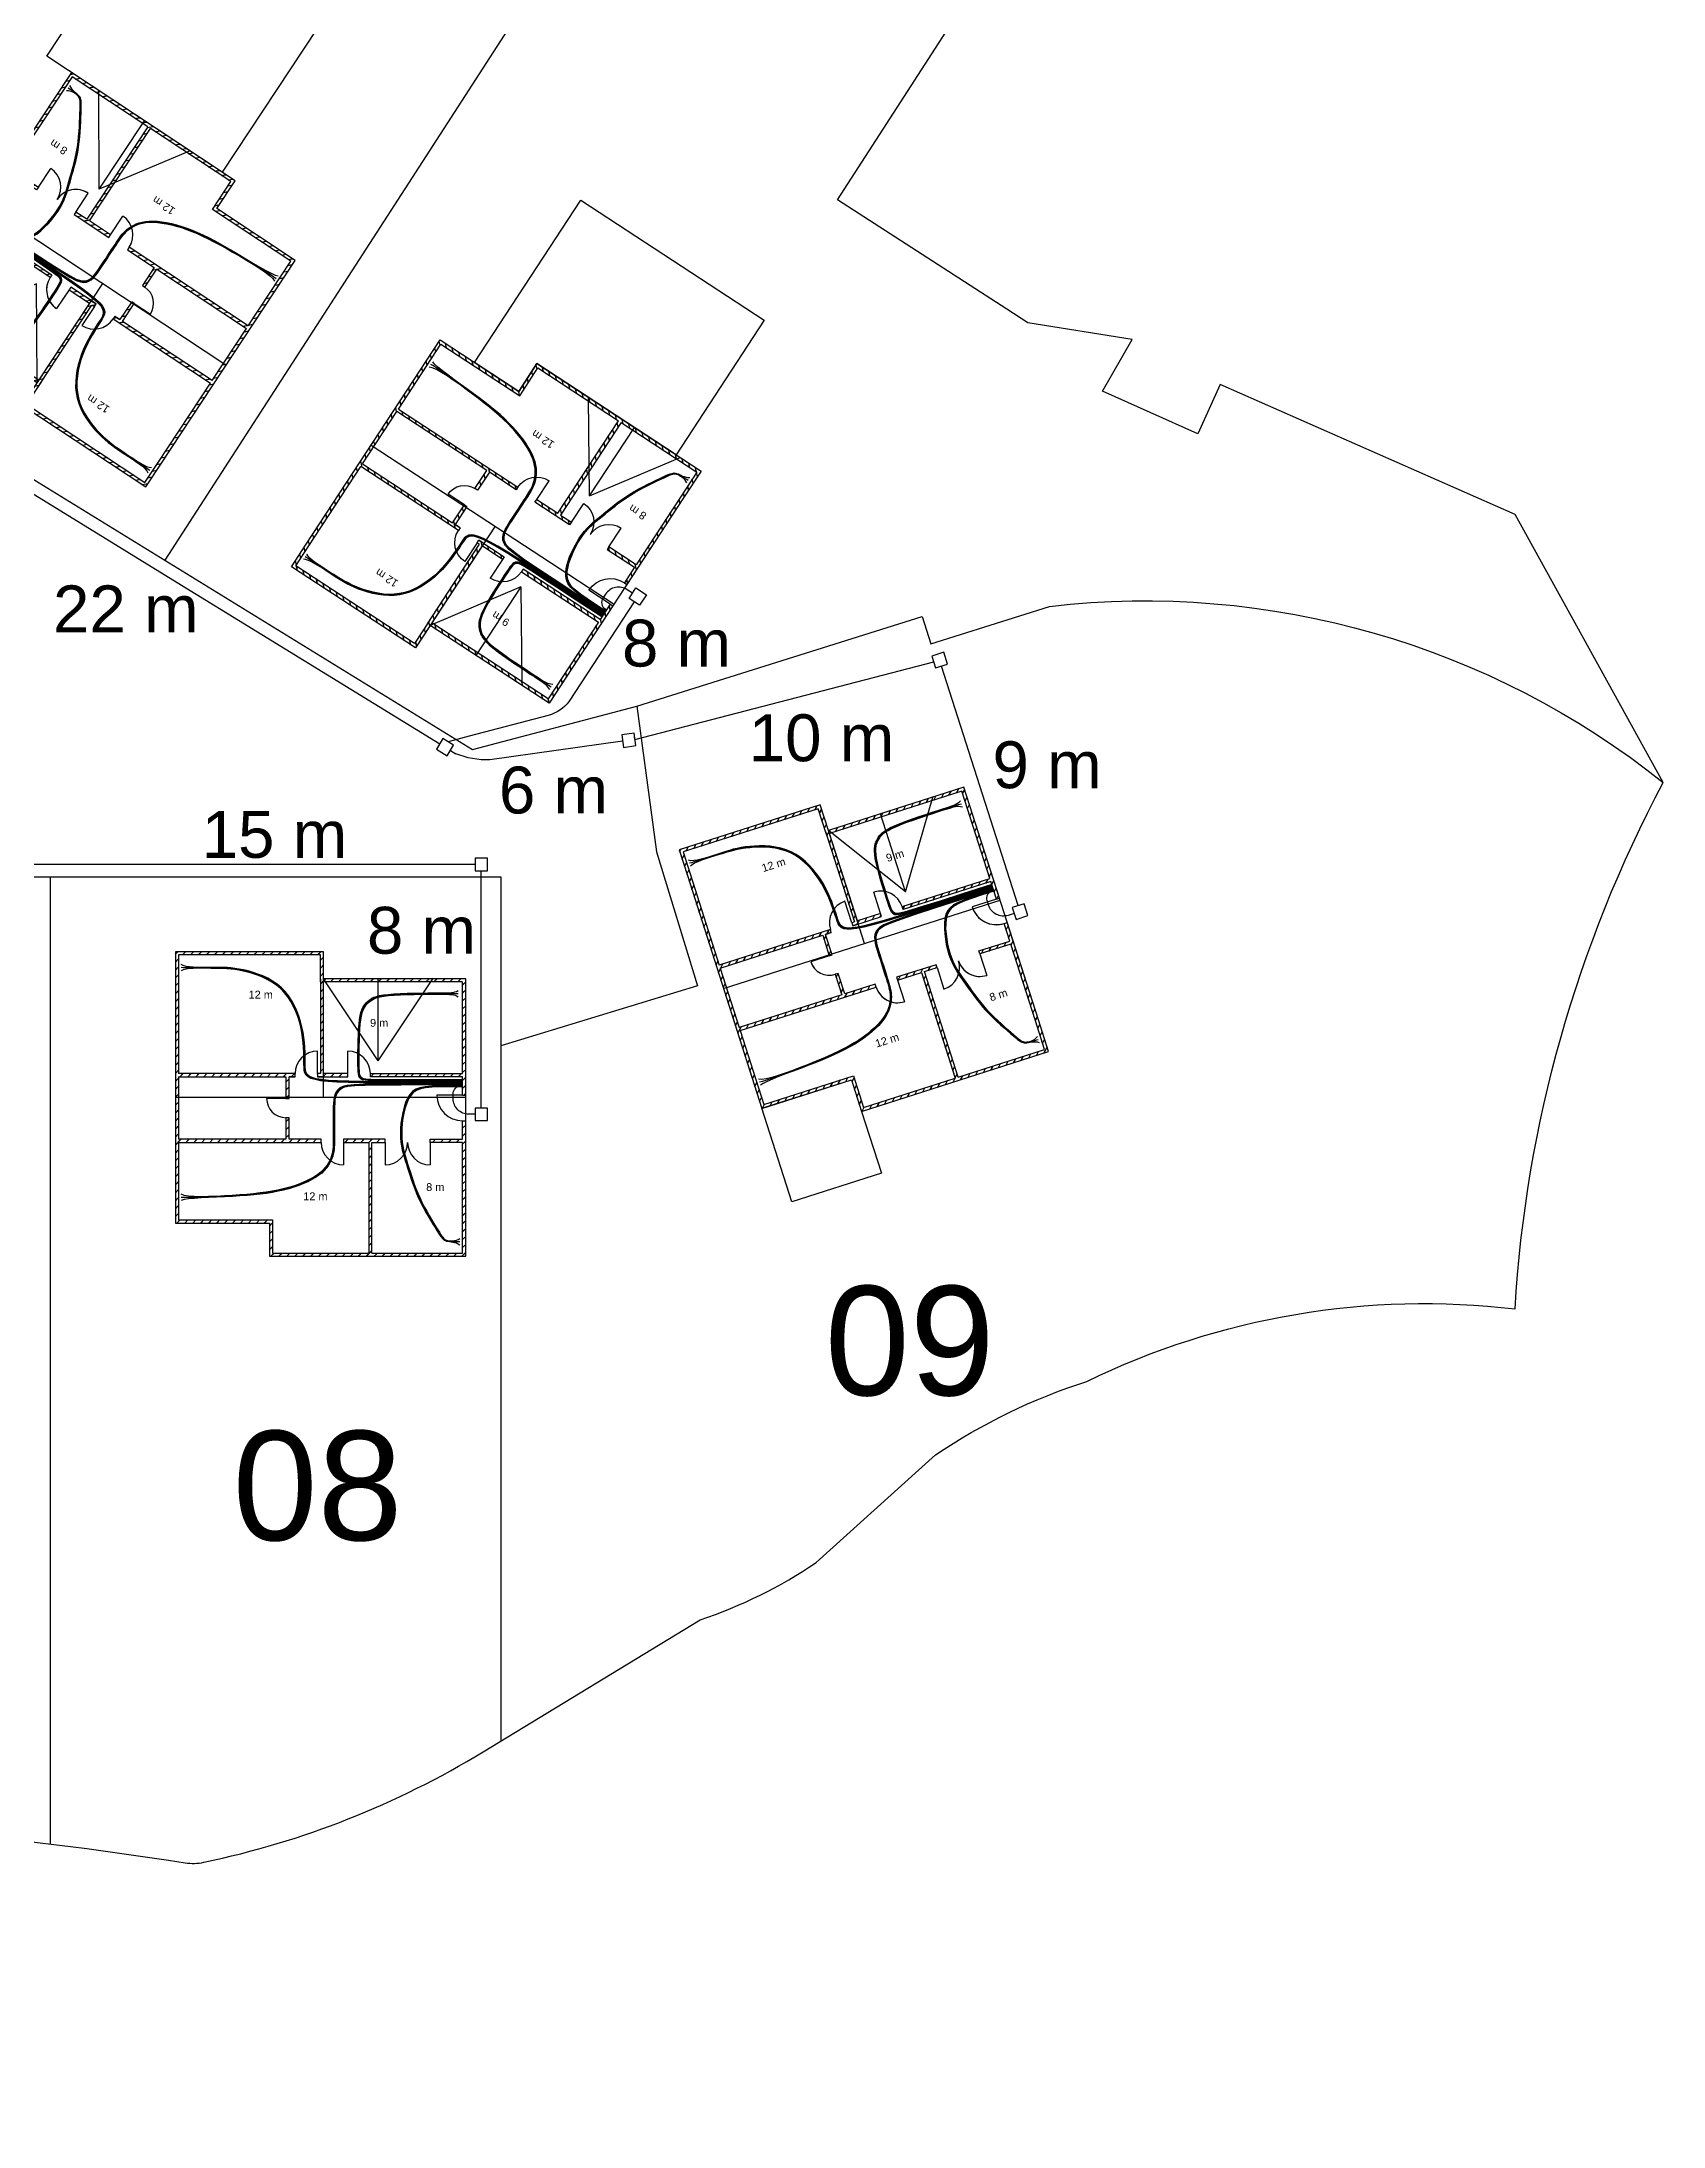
# Model space of a CAD drawing. Header units: millimetres. Extents: x 215 to 341, y 118 to 226.
# Drawn here: x 288.9 to 340.8, y 118.4 to 185.1 of the extents above; entities that cross this region are included whole.
import ezdxf

# ---------------------------------------------------------------- set-up
doc = ezdxf.new("R2010")
doc.units = ezdxf.units.MM
for name, color, linetype in [('AÑADIDOS', 7, 'Continuous'), ('CANALIZACION INTERIOR', 94, 'Continuous'), ('CANALIZACION INTERIOR 4 y 6', 94, 'Continuous'), ('CANALIZACION SECUNDARIA', 170, 'Continuous'), ('CUBIERTAS', 7, 'Continuous'), ('NUMERACIÓN VIVIENDAS', 7, 'Continuous'), ('PARCELAS', 7, 'Continuous'), ('PLANTAS', 7, 'Continuous'), ('TEXTO', 7, 'Continuous')]:
    doc.layers.add(name, color=color, linetype=linetype)
doc.styles.get("Standard").update_dxf_attribs({"font": 'arial.ttf'})

# ---------------------------------------------------------------- blocks, each defined once
blk = doc.blocks.new('TRAZADO INTERIOR1')
at = {"layer": 'PLANTAS'}
h = blk.add_hatch(dxfattribs=at)
h.set_pattern_fill('JIS_LC_20', color=256, scale=0.009)
h.set_pattern_definition([(45, (-3057.65596, -1891.84073), (-0.127279221, 0.127279221), []), (45, (-3057.65236, -1891.84073), (-0.127279221, 0.127279221), [])])
h.paths.add_polyline_path([(4.741, -0.963), (9.192, -0.963), (9.192, -3.9), (6.241, -3.9), (6.241, -4), (9.192, -4), (9.192, -4.59), (9.292, -4.59), (9.292, -0.863), (4.741, -0.863), (4.741, 0), (0, 0), (0, -0.863), (0, -8.68), (3.01, -8.68), (3.01, -9.744), (9.292, -9.744), (9.292, -8.68), (9.292, -5.41), (9.192, -5.41), (9.192, -6), (8.152, -6), (8.152, -6.1), (9.192, -6.1), (9.192, -8.68), (9.192, -9.644), (6.292, -9.644), (6.292, -6.1), (6.712, -6.1), (6.712, -6), (5.385, -6), (5.385, -6.1), (6.192, -6.1), (6.192, -9.644), (3.11, -9.644), (3.11, -8.58), (0.1, -8.58), (0.1, -6.1), (4.665, -6.1), (4.665, -6), (3.641, -6), (3.641, -5.31), (3.541, -5.31), (3.541, -6), (0.1, -6), (0.1, -4), (3.541, -4), (3.541, -4.69), (3.641, -4.69), (3.641, -4), (3.831, -4), (3.831, -3.9), (0.1, -3.9), (0.1, -0.863), (0.1, -0.1), (4.641, -0.1), (4.641, -0.963), (4.641, -3.9), (4.551, -3.9), (4.551, -4), (4.741, -4), (5.521, -4), (5.521, -3.9), (4.741, -3.9)])
for p, q in [((9.192, -4.59), (9.292, -4.59)), ((9.192, -5.41), (9.292, -5.41)), ((9.292, -7.28), (9.292, -7.28))]:
    blk.add_line(p, q)
for points in [[(9.292, -4.59), (9.292, -0.863), (4.741, -0.863), (4.741, 0), (0, 0), (0, -0.863), (0, -8.68), (3.01, -8.68), (3.01, -9.744), (9.292, -9.744), (9.292, -8.68), (9.292, -5.41)], [(4.641, -0.963), (4.641, -0.1), (0.1, -0.1), (0.1, -0.863), (0.1, -3.9)], [(4.641, -0.863), (4.641, -3.9), (4.551, -3.9), (4.551, -4), (5.521, -4), (5.521, -3.9), (4.741, -3.9), (4.741, -0.963)], [(9.192, -3.9), (9.192, -0.963), (4.741, -0.963)], [(0.1, -4), (3.541, -4), (3.541, -4.69), (3.641, -4.69), (3.641, -4), (3.831, -4), (3.831, -3.9), (0.1, -3.9)], [(0.1, -4), (0.1, -6)], [(3.759, -4), (3.831, -4), (3.641, -4)], [(4.61, -4), (4.741, -4), (4.551, -4)], [(9.192, -4), (6.241, -4), (6.241, -3.9), (9.192, -3.9)], [(9.192, -4.59), (9.192, -4)], [(0.1, -6.1), (4.665, -6.1), (4.665, -6), (3.641, -6), (3.641, -5.31), (3.541, -5.31), (3.541, -6), (0.1, -6)], [(6.292, -9.644), (6.292, -6.1), (6.712, -6.1), (6.712, -6), (5.385, -6), (5.385, -6.1), (6.192, -6.1), (6.192, -9.644)], [(9.192, -6.1), (8.152, -6.1), (8.152, -6), (9.192, -6)], [(9.192, -6), (9.192, -5.41)], [(0.1, -6.1), (0.1, -8.58), (3.11, -8.58), (3.11, -9.644), (6.192, -9.644)], [(6.292, -9.644), (9.192, -9.644), (9.192, -8.68), (9.192, -6.1)]]:
    blk.add_lwpolyline(points)
for p, q in [((4.551, -3.9), (4.551, -3.18)), ((5.521, -3.9), (5.521, -3.18)), ((9.192, -4.59), (8.372, -4.59)), ((3.541, -4.69), (2.921, -4.69)), ((5.385, -6.1), (5.385, -6.82)), ((6.712, -6.1), (6.712, -6.82)), ((8.152, -6.1), (8.152, -6.82))]:
    blk.add_line(p, q, dxfattribs=at)
for centre, radius, start, end in [((4.551, -3.9), 0.72, 90, 180), ((5.521, -3.9), 0.72, 0, 90), ((9.192, -4.59), 0.82, 180, 270), ((3.541, -4.69), 0.62, 180, 270), ((5.385, -6.1), 0.72, 180, 270), ((6.712, -6.1), 0.72, 270, 0), ((8.152, -6.1), 0.72, 180, 270)]:
    blk.add_arc(centre, radius, start, end, dxfattribs=at)
blk = doc.blocks.new('TRAZADO INTERIOR')
for p, q in [((4.741, 0), (0, 0)), ((0, 0), (0, -0.863)), ((4.741, -0.863), (4.741, 0)), ((0, -0.863), (0, -8.68)), ((4.741, -4.655), (4.741, -0.863)), ((9.292, -0.863), (4.741, -0.863)), ((6.491, -3.487), (4.741, -0.863)), ((6.491, -3.487), (6.491, -0.863)), ((6.491, -3.487), (8.242, -0.863)), ((9.292, -8.68), (9.292, -0.863)), ((0, -4.655), (9.292, -4.655)), ((0, -8.68), (3.01, -8.68))]:
    blk.add_line(p, q)
blk.add_lwpolyline([(3.01, -8.68), (3.01, -9.744), (9.292, -9.744), (9.292, -8.68)])
blk = doc.blocks.new('CANALIZACION INTERIOR')
at = {"layer": 'CANALIZACION INTERIOR'}
for points in [[(9.192, -4.162), (8.172, -4.161), (7.315, -4.16), (6.604, -4.158), (6.024, -4.153), (5.557, -4.144), (5.188, -4.132), (4.9, -4.115), (4.678, -4.092), (4.506, -4.062), (4.377, -4.025), (4.284, -3.979), (4.222, -3.924), (4.184, -3.859), (4.165, -3.782), (4.158, -3.694), (4.157, -3.592), (4.157, -3.477), (4.155, -3.349), (4.151, -3.21), (4.144, -3.062), (4.131, -2.906), (4.113, -2.743), (4.087, -2.576), (4.052, -2.405), (4.008, -2.233), (3.954, -2.061), (3.889, -1.891), (3.813, -1.726), (3.726, -1.567), (3.627, -1.416), (3.517, -1.276), (3.394, -1.149), (3.258, -1.035), (3.113, -0.936), (2.961, -0.849), (2.803, -0.774), (2.644, -0.711), (2.486, -0.658), (2.331, -0.614), (2.183, -0.579), (2.042, -0.552), (1.909, -0.532), (1.78, -0.517), (1.654, -0.507), (1.529, -0.502), (1.402, -0.499), (1.273, -0.499), (1.138, -0.5), (0.997, -0.501), (0.853, -0.501), (0.711, -0.499), (0.575, -0.493), (0.45, -0.483), (0.341, -0.466), (0.251, -0.441), (0.187, -0.408)], [(9.192, -4.182), (8.171, -4.181), (7.313, -4.18), (6.601, -4.178), (6.018, -4.172), (5.549, -4.164), (5.177, -4.151), (4.887, -4.132), (4.663, -4.108), (4.489, -4.077), (4.359, -4.038), (4.265, -3.991), (4.203, -3.934), (4.165, -3.867), (4.145, -3.789), (4.138, -3.699), (4.137, -3.596), (4.137, -3.48), (4.135, -3.352), (4.131, -3.213), (4.124, -3.065), (4.111, -2.909), (4.093, -2.747), (4.067, -2.581), (4.033, -2.411), (3.989, -2.24), (3.935, -2.069), (3.871, -1.9), (3.796, -1.736), (3.71, -1.578), (3.612, -1.429), (3.502, -1.29), (3.38, -1.163), (3.246, -1.051), (3.102, -0.952), (2.95, -0.866), (2.794, -0.792), (2.636, -0.729), (2.479, -0.677), (2.326, -0.633), (2.178, -0.599), (2.038, -0.572), (1.906, -0.551), (1.777, -0.537), (1.652, -0.527), (1.527, -0.521), (1.401, -0.517), (1.272, -0.516), (1.137, -0.515), (0.996, -0.514), (0.852, -0.513), (0.71, -0.513), (0.575, -0.512), (0.45, -0.511), (0.341, -0.51), (0.251, -0.509), (0.187, -0.508)], [(9.192, -4.202), (8.171, -4.201), (7.311, -4.2), (6.597, -4.198), (6.012, -4.192), (5.541, -4.183), (5.167, -4.169), (4.875, -4.15), (4.648, -4.125), (4.473, -4.092), (4.341, -4.052), (4.246, -4.003), (4.183, -3.944), (4.145, -3.875), (4.125, -3.796), (4.118, -3.704), (4.117, -3.6), (4.117, -3.483), (4.115, -3.354), (4.111, -3.215), (4.104, -3.067), (4.092, -2.912), (4.073, -2.751), (4.048, -2.585), (4.014, -2.416), (3.97, -2.246), (3.917, -2.076), (3.853, -1.909), (3.779, -1.746), (3.693, -1.589), (3.596, -1.441), (3.487, -1.303), (3.366, -1.178), (3.233, -1.067), (3.09, -0.969), (2.94, -0.883), (2.785, -0.81), (2.629, -0.748), (2.473, -0.695), (2.32, -0.652), (2.173, -0.618), (2.035, -0.591), (1.902, -0.571), (1.775, -0.556), (1.65, -0.546), (1.526, -0.539), (1.4, -0.535), (1.271, -0.532), (1.137, -0.53), (0.996, -0.527), (0.852, -0.526), (0.71, -0.526), (0.575, -0.53), (0.45, -0.539), (0.341, -0.554), (0.251, -0.577), (0.187, -0.609)], [(9.192, -4.142), (8.209, -4.141), (7.453, -4.141), (6.893, -4.138), (6.498, -4.133), (6.237, -4.125), (6.078, -4.113), (5.991, -4.097), (5.944, -4.075), (5.911, -4.046), (5.886, -4.01), (5.869, -3.963), (5.857, -3.904), (5.85, -3.83), (5.846, -3.741), (5.845, -3.633), (5.845, -3.505), (5.845, -3.357), (5.845, -3.191), (5.847, -3.015), (5.851, -2.834), (5.857, -2.653), (5.866, -2.478), (5.878, -2.315), (5.895, -2.17), (5.916, -2.046), (5.941, -1.942), (5.97, -1.856), (6.002, -1.785), (6.036, -1.726), (6.073, -1.677), (6.112, -1.634), (6.151, -1.595), (6.192, -1.558), (6.237, -1.522), (6.291, -1.489), (6.356, -1.457), (6.438, -1.429), (6.539, -1.403), (6.663, -1.38), (6.815, -1.362), (6.996, -1.347), (7.2, -1.336), (7.418, -1.328), (7.643, -1.323), (7.866, -1.319), (8.079, -1.318), (8.274, -1.317), (8.442, -1.317), (8.578, -1.317), (8.686, -1.316), (8.771, -1.313), (8.838, -1.308), (8.894, -1.299), (8.945, -1.285), (8.997, -1.266), (9.054, -1.24)], [(9.192, -4.122), (8.209, -4.121), (7.455, -4.121), (6.897, -4.118), (6.504, -4.114), (6.245, -4.106), (6.089, -4.095), (6.004, -4.079), (5.959, -4.058), (5.928, -4.031), (5.904, -3.996), (5.888, -3.951), (5.876, -3.894), (5.87, -3.822), (5.866, -3.734), (5.865, -3.628), (5.865, -3.502), (5.865, -3.354), (5.865, -3.19), (5.867, -3.014), (5.871, -2.834), (5.877, -2.653), (5.886, -2.479), (5.898, -2.317), (5.914, -2.172), (5.935, -2.049), (5.96, -1.947), (5.989, -1.862), (6.021, -1.793), (6.055, -1.735), (6.091, -1.688), (6.129, -1.646), (6.168, -1.609), (6.207, -1.573), (6.251, -1.538), (6.304, -1.505), (6.368, -1.475), (6.448, -1.447), (6.547, -1.421), (6.671, -1.4), (6.821, -1.381), (7.001, -1.367), (7.204, -1.356), (7.422, -1.349), (7.646, -1.344), (7.869, -1.34), (8.082, -1.339), (8.277, -1.338), (8.446, -1.338), (8.582, -1.338), (8.69, -1.338), (8.775, -1.338), (8.843, -1.338), (8.899, -1.339), (8.949, -1.339), (8.999, -1.34), (9.054, -1.34)], [(9.192, -4.102), (8.21, -4.101), (7.457, -4.101), (6.9, -4.098), (6.51, -4.094), (6.253, -4.087), (6.099, -4.076), (6.016, -4.061), (5.974, -4.042), (5.944, -4.016), (5.922, -3.982), (5.906, -3.939), (5.896, -3.884), (5.889, -3.814), (5.886, -3.728), (5.885, -3.624), (5.885, -3.499), (5.885, -3.353), (5.885, -3.19), (5.887, -3.015), (5.891, -2.835), (5.897, -2.656), (5.905, -2.482), (5.918, -2.321), (5.934, -2.177), (5.955, -2.055), (5.98, -1.954), (6.008, -1.871), (6.04, -1.803), (6.073, -1.746), (6.109, -1.7), (6.146, -1.659), (6.184, -1.623), (6.223, -1.588), (6.265, -1.554), (6.316, -1.522), (6.379, -1.492), (6.457, -1.465), (6.556, -1.44), (6.677, -1.419), (6.827, -1.401), (7.006, -1.387), (7.207, -1.376), (7.424, -1.369), (7.648, -1.364), (7.871, -1.36), (8.083, -1.359), (8.278, -1.358), (8.447, -1.358), (8.584, -1.358), (8.693, -1.359), (8.778, -1.363), (8.846, -1.368), (8.902, -1.378), (8.952, -1.393), (9.001, -1.414), (9.054, -1.441)], [(9.192, -4.222), (8.083, -4.222), (7.213, -4.224), (6.551, -4.229), (6.066, -4.239), (5.726, -4.255), (5.5, -4.279), (5.356, -4.313), (5.264, -4.358), (5.195, -4.415), (5.143, -4.484), (5.107, -4.563), (5.082, -4.651), (5.067, -4.746), (5.059, -4.847), (5.056, -4.953), (5.056, -5.063), (5.056, -5.175), (5.056, -5.288), (5.056, -5.401), (5.056, -5.513), (5.056, -5.623), (5.056, -5.729), (5.056, -5.83), (5.056, -5.925), (5.056, -6.013), (5.055, -6.096), (5.053, -6.174), (5.048, -6.248), (5.042, -6.32), (5.031, -6.39), (5.017, -6.46), (4.998, -6.531), (4.973, -6.604), (4.942, -6.678), (4.903, -6.752), (4.856, -6.828), (4.8, -6.903), (4.733, -6.978), (4.655, -7.051), (4.565, -7.123), (4.462, -7.193), (4.346, -7.26), (4.219, -7.324), (4.082, -7.385), (3.936, -7.442), (3.781, -7.495), (3.619, -7.544), (3.45, -7.588), (3.276, -7.627), (3.095, -7.661), (2.907, -7.691), (2.71, -7.718), (2.504, -7.741), (2.288, -7.762), (2.06, -7.78), (1.82, -7.797), (1.568, -7.813), (1.311, -7.826), (1.059, -7.835), (0.821, -7.838), (0.606, -7.834), (0.422, -7.821), (0.28, -7.796), (0.187, -7.76)], [(9.192, -4.242), (8.083, -4.242), (7.215, -4.244), (6.555, -4.249), (6.072, -4.258), (5.734, -4.274), (5.511, -4.298), (5.369, -4.331), (5.279, -4.375), (5.212, -4.43), (5.161, -4.498), (5.125, -4.575), (5.101, -4.661), (5.086, -4.754), (5.079, -4.853), (5.076, -4.958), (5.076, -5.067), (5.076, -5.178), (5.076, -5.29), (5.076, -5.402), (5.076, -5.514), (5.076, -5.623), (5.076, -5.729), (5.076, -5.83), (5.076, -5.926), (5.076, -6.015), (5.075, -6.098), (5.073, -6.176), (5.068, -6.251), (5.061, -6.323), (5.051, -6.394), (5.036, -6.465), (5.017, -6.537), (4.991, -6.611), (4.96, -6.686), (4.921, -6.762), (4.873, -6.838), (4.816, -6.915), (4.749, -6.99), (4.67, -7.065), (4.579, -7.138), (4.474, -7.208), (4.358, -7.276), (4.23, -7.341), (4.092, -7.402), (3.945, -7.46), (3.789, -7.514), (3.626, -7.563), (3.456, -7.607), (3.281, -7.646), (3.1, -7.68), (2.911, -7.71), (2.714, -7.737), (2.508, -7.759), (2.291, -7.779), (2.063, -7.797), (1.822, -7.812), (1.569, -7.826), (1.313, -7.838), (1.06, -7.849), (0.822, -7.857), (0.606, -7.862), (0.423, -7.865), (0.28, -7.864), (0.187, -7.861)], [(9.192, -4.262), (8.083, -4.262), (7.216, -4.264), (6.558, -4.268), (6.078, -4.278), (5.743, -4.293), (5.521, -4.316), (5.382, -4.348), (5.294, -4.391), (5.228, -4.446), (5.179, -4.511), (5.144, -4.587), (5.12, -4.671), (5.106, -4.762), (5.099, -4.86), (5.096, -4.963), (5.096, -5.07), (5.096, -5.18), (5.096, -5.291), (5.096, -5.403), (5.096, -5.514), (5.096, -5.623), (5.096, -5.729), (5.096, -5.831), (5.096, -5.927), (5.096, -6.016), (5.095, -6.099), (5.093, -6.178), (5.088, -6.254), (5.081, -6.327), (5.07, -6.399), (5.055, -6.47), (5.036, -6.543), (5.01, -6.618), (4.978, -6.694), (4.938, -6.771), (4.89, -6.849), (4.832, -6.926), (4.764, -7.003), (4.684, -7.079), (4.592, -7.152), (4.487, -7.224), (4.37, -7.292), (4.241, -7.358), (4.102, -7.42), (3.953, -7.478), (3.796, -7.532), (3.633, -7.582), (3.462, -7.626), (3.287, -7.665), (3.105, -7.7), (2.915, -7.73), (2.718, -7.756), (2.511, -7.778), (2.294, -7.797), (2.065, -7.813), (1.824, -7.827), (1.572, -7.839), (1.315, -7.85), (1.062, -7.862), (0.823, -7.875), (0.608, -7.89), (0.423, -7.909), (0.28, -7.932), (0.187, -7.961)], [(9.192, -4.282), (8.797, -4.282), (8.472, -4.286), (8.207, -4.296), (7.995, -4.317), (7.827, -4.35), (7.695, -4.4), (7.59, -4.47), (7.505, -4.562), (7.432, -4.68), (7.37, -4.819), (7.318, -4.974), (7.276, -5.14), (7.244, -5.312), (7.221, -5.485), (7.208, -5.654), (7.204, -5.813), (7.208, -5.96), (7.22, -6.095), (7.238, -6.22), (7.262, -6.339), (7.291, -6.453), (7.323, -6.565), (7.359, -6.678), (7.395, -6.795), (7.433, -6.916), (7.473, -7.043), (7.514, -7.174), (7.559, -7.309), (7.607, -7.448), (7.661, -7.59), (7.719, -7.735), (7.784, -7.882), (7.856, -8.03), (7.932, -8.177), (8.011, -8.321), (8.091, -8.46), (8.17, -8.592), (8.244, -8.715), (8.313, -8.826), (8.374, -8.922), (8.426, -9.004), (8.469, -9.071), (8.507, -9.125), (8.541, -9.167), (8.572, -9.2), (8.604, -9.225), (8.639, -9.242), (8.677, -9.255), (8.722, -9.264), (8.771, -9.271), (8.824, -9.279), (8.88, -9.287), (8.936, -9.299), (8.993, -9.317), (9.048, -9.341), (9.101, -9.374)], [(9.192, -4.302), (8.798, -4.302), (8.474, -4.306), (8.211, -4.316), (8.001, -4.336), (7.835, -4.369), (7.705, -4.419), (7.603, -4.487), (7.52, -4.579), (7.449, -4.695), (7.388, -4.832), (7.337, -4.986), (7.295, -5.15), (7.264, -5.32), (7.241, -5.491), (7.228, -5.658), (7.224, -5.816), (7.228, -5.961), (7.24, -6.095), (7.258, -6.22), (7.282, -6.337), (7.311, -6.451), (7.343, -6.563), (7.378, -6.676), (7.415, -6.792), (7.453, -6.913), (7.492, -7.039), (7.534, -7.17), (7.578, -7.304), (7.627, -7.443), (7.68, -7.584), (7.738, -7.728), (7.803, -7.875), (7.874, -8.022), (7.95, -8.168), (8.029, -8.312), (8.108, -8.451), (8.186, -8.582), (8.26, -8.704), (8.327, -8.814), (8.387, -8.91), (8.438, -8.99), (8.48, -9.057), (8.516, -9.11), (8.548, -9.152), (8.579, -9.185), (8.609, -9.209), (8.642, -9.228), (8.68, -9.241), (8.723, -9.252), (8.772, -9.26), (8.825, -9.265), (8.88, -9.269), (8.937, -9.272), (8.993, -9.273), (9.048, -9.273), (9.101, -9.273)], [(9.192, -4.322), (8.798, -4.322), (8.475, -4.326), (8.214, -4.336), (8.006, -4.356), (7.843, -4.388), (7.716, -4.437), (7.616, -4.505), (7.535, -4.596), (7.465, -4.71), (7.405, -4.846), (7.355, -4.997), (7.315, -5.16), (7.283, -5.328), (7.261, -5.497), (7.248, -5.662), (7.244, -5.819), (7.248, -5.963), (7.26, -6.095), (7.278, -6.219), (7.302, -6.336), (7.331, -6.449), (7.363, -6.561), (7.398, -6.673), (7.435, -6.789), (7.473, -6.909), (7.512, -7.035), (7.553, -7.165), (7.597, -7.3), (7.646, -7.437), (7.699, -7.578), (7.757, -7.722), (7.821, -7.867), (7.892, -8.014), (7.968, -8.16), (8.046, -8.303), (8.125, -8.441), (8.202, -8.571), (8.275, -8.692), (8.342, -8.802), (8.401, -8.897), (8.45, -8.977), (8.49, -9.042), (8.525, -9.095), (8.556, -9.137), (8.585, -9.169), (8.614, -9.194), (8.646, -9.213), (8.682, -9.228), (8.725, -9.24), (8.773, -9.248), (8.825, -9.252), (8.88, -9.251), (8.937, -9.244), (8.993, -9.229), (9.048, -9.205), (9.101, -9.173)]]:
    blk.add_lwpolyline(points, dxfattribs=at)
at = {"layer": 'PLANTAS'}
blk.add_blockref('TRAZADO INTERIOR1', (0, 0), dxfattribs=at)
at = {"layer": 'TEXTO'}
for s, p in [('12 m', (2.344, -1.496)), ('9 m', (6.231, -2.399)), ('12 m', (4.094, -7.949)), ('8 m', (8.027, -7.654))]:
    blk.add_text(s, height=0.25, dxfattribs=at).set_placement(p)
blk = doc.blocks.new('CANALIZACION INTERIOR 4 Y 6')
at = {"layer": 'CANALIZACION INTERIOR 4 y 6'}
for points in [[(-9.192, -4.162), (-8.172, -4.161), (-7.315, -4.16), (-6.604, -4.158), (-6.024, -4.153), (-5.557, -4.144), (-5.188, -4.132), (-4.9, -4.115), (-4.678, -4.092), (-4.506, -4.062), (-4.377, -4.025), (-4.284, -3.979), (-4.222, -3.924), (-4.184, -3.859), (-4.165, -3.782), (-4.158, -3.694), (-4.157, -3.592), (-4.157, -3.477), (-4.155, -3.349), (-4.151, -3.21), (-4.144, -3.062), (-4.131, -2.906), (-4.113, -2.743), (-4.087, -2.576), (-4.052, -2.405), (-4.008, -2.233), (-3.954, -2.061), (-3.889, -1.891), (-3.813, -1.726), (-3.726, -1.567), (-3.627, -1.416), (-3.517, -1.276), (-3.394, -1.149), (-3.258, -1.035), (-3.113, -0.936), (-2.961, -0.849), (-2.803, -0.774), (-2.644, -0.711), (-2.486, -0.658), (-2.331, -0.614), (-2.183, -0.579), (-2.042, -0.552), (-1.909, -0.532), (-1.78, -0.517), (-1.654, -0.507), (-1.529, -0.502), (-1.402, -0.499), (-1.273, -0.499), (-1.138, -0.5), (-0.997, -0.501), (-0.853, -0.501), (-0.711, -0.499), (-0.575, -0.493), (-0.45, -0.483), (-0.341, -0.466), (-0.251, -0.441), (-0.187, -0.408)], [(-9.192, -4.182), (-8.171, -4.181), (-7.313, -4.18), (-6.601, -4.178), (-6.018, -4.172), (-5.549, -4.164), (-5.177, -4.151), (-4.887, -4.132), (-4.663, -4.108), (-4.489, -4.077), (-4.359, -4.038), (-4.265, -3.991), (-4.203, -3.934), (-4.165, -3.867), (-4.145, -3.789), (-4.138, -3.699), (-4.137, -3.596), (-4.137, -3.48), (-4.135, -3.352), (-4.131, -3.213), (-4.124, -3.065), (-4.111, -2.909), (-4.093, -2.747), (-4.067, -2.581), (-4.033, -2.411), (-3.989, -2.24), (-3.935, -2.069), (-3.871, -1.9), (-3.796, -1.736), (-3.71, -1.578), (-3.612, -1.429), (-3.502, -1.29), (-3.38, -1.163), (-3.246, -1.051), (-3.102, -0.952), (-2.95, -0.866), (-2.794, -0.792), (-2.636, -0.729), (-2.479, -0.677), (-2.326, -0.633), (-2.178, -0.599), (-2.038, -0.572), (-1.906, -0.551), (-1.777, -0.537), (-1.652, -0.527), (-1.527, -0.521), (-1.401, -0.517), (-1.272, -0.516), (-1.137, -0.515), (-0.996, -0.514), (-0.852, -0.513), (-0.71, -0.513), (-0.575, -0.512), (-0.45, -0.511), (-0.341, -0.51), (-0.251, -0.509), (-0.187, -0.508)], [(-9.192, -4.202), (-8.171, -4.201), (-7.311, -4.2), (-6.597, -4.198), (-6.012, -4.192), (-5.541, -4.183), (-5.167, -4.169), (-4.875, -4.15), (-4.648, -4.125), (-4.473, -4.092), (-4.341, -4.052), (-4.246, -4.003), (-4.183, -3.944), (-4.145, -3.875), (-4.125, -3.796), (-4.118, -3.704), (-4.117, -3.6), (-4.117, -3.483), (-4.115, -3.354), (-4.111, -3.215), (-4.104, -3.067), (-4.092, -2.912), (-4.073, -2.751), (-4.048, -2.585), (-4.014, -2.416), (-3.97, -2.246), (-3.917, -2.076), (-3.853, -1.909), (-3.779, -1.746), (-3.693, -1.589), (-3.596, -1.441), (-3.487, -1.303), (-3.366, -1.178), (-3.233, -1.067), (-3.09, -0.969), (-2.94, -0.883), (-2.785, -0.81), (-2.629, -0.748), (-2.473, -0.695), (-2.32, -0.652), (-2.173, -0.618), (-2.035, -0.591), (-1.902, -0.571), (-1.775, -0.556), (-1.65, -0.546), (-1.526, -0.539), (-1.4, -0.535), (-1.271, -0.532), (-1.137, -0.53), (-0.996, -0.527), (-0.852, -0.526), (-0.71, -0.526), (-0.575, -0.53), (-0.45, -0.539), (-0.341, -0.554), (-0.251, -0.577), (-0.187, -0.609)], [(-9.192, -4.142), (-8.209, -4.141), (-7.453, -4.141), (-6.893, -4.138), (-6.498, -4.133), (-6.237, -4.125), (-6.078, -4.113), (-5.991, -4.097), (-5.944, -4.075), (-5.911, -4.046), (-5.886, -4.01), (-5.869, -3.963), (-5.857, -3.904), (-5.85, -3.83), (-5.846, -3.741), (-5.845, -3.633), (-5.845, -3.505), (-5.845, -3.357), (-5.845, -3.191), (-5.847, -3.015), (-5.851, -2.834), (-5.857, -2.653), (-5.866, -2.478), (-5.878, -2.315), (-5.895, -2.17), (-5.916, -2.046), (-5.941, -1.942), (-5.97, -1.856), (-6.002, -1.785), (-6.036, -1.726), (-6.073, -1.677), (-6.112, -1.634), (-6.151, -1.595), (-6.192, -1.558), (-6.237, -1.522), (-6.291, -1.489), (-6.356, -1.457), (-6.438, -1.429), (-6.539, -1.403), (-6.663, -1.38), (-6.815, -1.362), (-6.996, -1.347), (-7.2, -1.336), (-7.418, -1.328), (-7.643, -1.323), (-7.866, -1.319), (-8.079, -1.318), (-8.274, -1.317), (-8.442, -1.317), (-8.578, -1.317), (-8.686, -1.316), (-8.771, -1.313), (-8.838, -1.308), (-8.894, -1.299), (-8.945, -1.285), (-8.997, -1.266), (-9.054, -1.24)], [(-9.192, -4.122), (-8.209, -4.121), (-7.455, -4.121), (-6.897, -4.118), (-6.504, -4.114), (-6.245, -4.106), (-6.089, -4.095), (-6.004, -4.079), (-5.959, -4.058), (-5.928, -4.031), (-5.904, -3.996), (-5.888, -3.951), (-5.876, -3.894), (-5.87, -3.822), (-5.866, -3.734), (-5.865, -3.628), (-5.865, -3.502), (-5.865, -3.354), (-5.865, -3.19), (-5.867, -3.014), (-5.871, -2.834), (-5.877, -2.653), (-5.886, -2.479), (-5.898, -2.317), (-5.914, -2.172), (-5.935, -2.049), (-5.96, -1.947), (-5.989, -1.862), (-6.021, -1.793), (-6.055, -1.735), (-6.091, -1.688), (-6.129, -1.646), (-6.168, -1.609), (-6.207, -1.573), (-6.251, -1.538), (-6.304, -1.505), (-6.368, -1.475), (-6.448, -1.447), (-6.547, -1.421), (-6.671, -1.4), (-6.821, -1.381), (-7.001, -1.367), (-7.204, -1.356), (-7.422, -1.349), (-7.646, -1.344), (-7.869, -1.34), (-8.082, -1.339), (-8.277, -1.338), (-8.446, -1.338), (-8.582, -1.338), (-8.69, -1.338), (-8.775, -1.338), (-8.843, -1.338), (-8.899, -1.339), (-8.949, -1.339), (-8.999, -1.34), (-9.054, -1.34)], [(-9.192, -4.102), (-8.21, -4.101), (-7.457, -4.101), (-6.9, -4.098), (-6.51, -4.094), (-6.253, -4.087), (-6.099, -4.076), (-6.016, -4.061), (-5.974, -4.042), (-5.944, -4.016), (-5.922, -3.982), (-5.906, -3.939), (-5.896, -3.884), (-5.889, -3.814), (-5.886, -3.728), (-5.885, -3.624), (-5.885, -3.499), (-5.885, -3.353), (-5.885, -3.19), (-5.887, -3.015), (-5.891, -2.835), (-5.897, -2.656), (-5.905, -2.482), (-5.918, -2.321), (-5.934, -2.177), (-5.955, -2.055), (-5.98, -1.954), (-6.008, -1.871), (-6.04, -1.803), (-6.073, -1.746), (-6.109, -1.7), (-6.146, -1.659), (-6.184, -1.623), (-6.223, -1.588), (-6.265, -1.554), (-6.316, -1.522), (-6.379, -1.492), (-6.457, -1.465), (-6.556, -1.44), (-6.677, -1.419), (-6.827, -1.401), (-7.006, -1.387), (-7.207, -1.376), (-7.424, -1.369), (-7.648, -1.364), (-7.871, -1.36), (-8.083, -1.359), (-8.278, -1.358), (-8.447, -1.358), (-8.584, -1.358), (-8.693, -1.359), (-8.778, -1.363), (-8.846, -1.368), (-8.902, -1.378), (-8.952, -1.393), (-9.001, -1.414), (-9.054, -1.441)], [(-9.192, -4.222), (-8.083, -4.222), (-7.213, -4.224), (-6.551, -4.229), (-6.066, -4.239), (-5.726, -4.255), (-5.5, -4.279), (-5.357, -4.313), (-5.264, -4.358), (-5.195, -4.415), (-5.143, -4.484), (-5.107, -4.563), (-5.082, -4.651), (-5.067, -4.746), (-5.059, -4.847), (-5.056, -4.953), (-5.056, -5.063), (-5.056, -5.175), (-5.056, -5.288), (-5.056, -5.401), (-5.056, -5.513), (-5.056, -5.623), (-5.056, -5.729), (-5.056, -5.83), (-5.056, -5.925), (-5.056, -6.013), (-5.055, -6.096), (-5.053, -6.174), (-5.048, -6.248), (-5.042, -6.32), (-5.031, -6.39), (-5.017, -6.46), (-4.998, -6.531), (-4.973, -6.604), (-4.942, -6.678), (-4.903, -6.752), (-4.856, -6.828), (-4.8, -6.903), (-4.733, -6.978), (-4.655, -7.051), (-4.565, -7.123), (-4.462, -7.193), (-4.346, -7.26), (-4.219, -7.324), (-4.082, -7.385), (-3.936, -7.442), (-3.781, -7.495), (-3.619, -7.544), (-3.45, -7.588), (-3.276, -7.627), (-3.095, -7.661), (-2.907, -7.691), (-2.71, -7.718), (-2.504, -7.741), (-2.288, -7.762), (-2.06, -7.78), (-1.82, -7.797), (-1.568, -7.813), (-1.311, -7.826), (-1.059, -7.835), (-0.821, -7.838), (-0.606, -7.834), (-0.422, -7.821), (-0.28, -7.796), (-0.187, -7.76)], [(-9.192, -4.242), (-8.083, -4.242), (-7.215, -4.244), (-6.555, -4.249), (-6.072, -4.258), (-5.734, -4.274), (-5.511, -4.298), (-5.369, -4.331), (-5.279, -4.375), (-5.212, -4.43), (-5.161, -4.498), (-5.125, -4.575), (-5.101, -4.661), (-5.086, -4.754), (-5.079, -4.853), (-5.076, -4.958), (-5.076, -5.067), (-5.076, -5.178), (-5.076, -5.29), (-5.076, -5.402), (-5.076, -5.514), (-5.076, -5.623), (-5.076, -5.729), (-5.076, -5.83), (-5.076, -5.926), (-5.076, -6.015), (-5.075, -6.098), (-5.073, -6.176), (-5.068, -6.251), (-5.061, -6.323), (-5.051, -6.394), (-5.036, -6.465), (-5.017, -6.537), (-4.991, -6.611), (-4.96, -6.686), (-4.921, -6.762), (-4.873, -6.838), (-4.816, -6.915), (-4.749, -6.99), (-4.67, -7.065), (-4.579, -7.138), (-4.474, -7.208), (-4.358, -7.276), (-4.23, -7.341), (-4.092, -7.402), (-3.945, -7.46), (-3.789, -7.514), (-3.626, -7.563), (-3.456, -7.607), (-3.281, -7.646), (-3.1, -7.68), (-2.911, -7.71), (-2.714, -7.737), (-2.508, -7.759), (-2.291, -7.779), (-2.063, -7.797), (-1.822, -7.812), (-1.569, -7.826), (-1.313, -7.838), (-1.06, -7.849), (-0.822, -7.857), (-0.606, -7.862), (-0.423, -7.865), (-0.28, -7.864), (-0.187, -7.861)], [(-9.192, -4.262), (-8.083, -4.262), (-7.216, -4.264), (-6.558, -4.268), (-6.078, -4.278), (-5.743, -4.293), (-5.521, -4.316), (-5.382, -4.348), (-5.294, -4.391), (-5.228, -4.446), (-5.179, -4.511), (-5.144, -4.587), (-5.12, -4.671), (-5.106, -4.762), (-5.099, -4.86), (-5.096, -4.963), (-5.096, -5.07), (-5.096, -5.18), (-5.096, -5.291), (-5.096, -5.403), (-5.096, -5.514), (-5.096, -5.623), (-5.096, -5.729), (-5.096, -5.831), (-5.096, -5.927), (-5.096, -6.016), (-5.095, -6.099), (-5.093, -6.178), (-5.088, -6.254), (-5.081, -6.327), (-5.07, -6.399), (-5.055, -6.47), (-5.036, -6.543), (-5.01, -6.618), (-4.978, -6.694), (-4.938, -6.771), (-4.89, -6.849), (-4.832, -6.926), (-4.764, -7.003), (-4.684, -7.079), (-4.592, -7.152), (-4.487, -7.224), (-4.37, -7.292), (-4.241, -7.358), (-4.102, -7.42), (-3.953, -7.478), (-3.796, -7.532), (-3.633, -7.582), (-3.462, -7.626), (-3.287, -7.665), (-3.105, -7.7), (-2.915, -7.73), (-2.718, -7.756), (-2.511, -7.778), (-2.294, -7.797), (-2.065, -7.813), (-1.824, -7.827), (-1.572, -7.839), (-1.315, -7.85), (-1.062, -7.862), (-0.823, -7.875), (-0.608, -7.89), (-0.423, -7.909), (-0.28, -7.932), (-0.187, -7.961)], [(-9.192, -4.282), (-8.797, -4.282), (-8.472, -4.286), (-8.207, -4.296), (-7.995, -4.317), (-7.827, -4.35), (-7.695, -4.4), (-7.59, -4.47), (-7.505, -4.562), (-7.432, -4.68), (-7.37, -4.819), (-7.318, -4.974), (-7.276, -5.14), (-7.244, -5.312), (-7.221, -5.485), (-7.208, -5.654), (-7.204, -5.813), (-7.208, -5.96), (-7.22, -6.095), (-7.238, -6.22), (-7.262, -6.339), (-7.291, -6.453), (-7.323, -6.565), (-7.359, -6.678), (-7.395, -6.795), (-7.433, -6.916), (-7.473, -7.043), (-7.514, -7.174), (-7.559, -7.309), (-7.607, -7.448), (-7.661, -7.59), (-7.719, -7.735), (-7.784, -7.882), (-7.856, -8.03), (-7.932, -8.177), (-8.011, -8.321), (-8.091, -8.46), (-8.17, -8.592), (-8.244, -8.715), (-8.313, -8.826), (-8.374, -8.922), (-8.426, -9.004), (-8.469, -9.071), (-8.507, -9.125), (-8.541, -9.167), (-8.572, -9.2), (-8.604, -9.225), (-8.639, -9.242), (-8.677, -9.255), (-8.722, -9.264), (-8.771, -9.271), (-8.824, -9.279), (-8.88, -9.287), (-8.936, -9.3), (-8.993, -9.317), (-9.048, -9.341), (-9.101, -9.374)], [(-9.192, -4.302), (-8.798, -4.302), (-8.474, -4.306), (-8.211, -4.316), (-8.001, -4.336), (-7.835, -4.369), (-7.705, -4.419), (-7.603, -4.487), (-7.52, -4.579), (-7.449, -4.695), (-7.388, -4.832), (-7.337, -4.986), (-7.295, -5.15), (-7.264, -5.32), (-7.241, -5.491), (-7.228, -5.658), (-7.224, -5.816), (-7.228, -5.961), (-7.24, -6.095), (-7.258, -6.22), (-7.282, -6.337), (-7.311, -6.451), (-7.343, -6.563), (-7.378, -6.676), (-7.415, -6.792), (-7.453, -6.913), (-7.492, -7.039), (-7.534, -7.17), (-7.578, -7.304), (-7.627, -7.443), (-7.68, -7.584), (-7.738, -7.728), (-7.803, -7.875), (-7.874, -8.022), (-7.95, -8.168), (-8.029, -8.312), (-8.108, -8.451), (-8.186, -8.582), (-8.26, -8.704), (-8.327, -8.814), (-8.387, -8.91), (-8.438, -8.99), (-8.48, -9.057), (-8.516, -9.11), (-8.548, -9.152), (-8.579, -9.185), (-8.609, -9.209), (-8.642, -9.228), (-8.68, -9.241), (-8.723, -9.252), (-8.772, -9.26), (-8.825, -9.265), (-8.88, -9.269), (-8.937, -9.272), (-8.993, -9.273), (-9.048, -9.273), (-9.101, -9.273)], [(-9.192, -4.322), (-8.798, -4.322), (-8.475, -4.326), (-8.214, -4.336), (-8.006, -4.356), (-7.843, -4.388), (-7.716, -4.437), (-7.616, -4.505), (-7.535, -4.596), (-7.465, -4.71), (-7.405, -4.846), (-7.355, -4.997), (-7.315, -5.16), (-7.283, -5.328), (-7.261, -5.497), (-7.248, -5.662), (-7.244, -5.819), (-7.248, -5.963), (-7.26, -6.095), (-7.278, -6.219), (-7.302, -6.336), (-7.331, -6.449), (-7.363, -6.561), (-7.398, -6.673), (-7.435, -6.789), (-7.473, -6.909), (-7.512, -7.035), (-7.553, -7.165), (-7.597, -7.3), (-7.646, -7.437), (-7.699, -7.578), (-7.757, -7.722), (-7.821, -7.867), (-7.892, -8.014), (-7.968, -8.16), (-8.046, -8.303), (-8.125, -8.441), (-8.202, -8.571), (-8.275, -8.692), (-8.342, -8.802), (-8.401, -8.897), (-8.45, -8.977), (-8.491, -9.042), (-8.525, -9.095), (-8.556, -9.137), (-8.585, -9.169), (-8.614, -9.194), (-8.646, -9.213), (-8.682, -9.228), (-8.725, -9.24), (-8.773, -9.248), (-8.825, -9.252), (-8.88, -9.251), (-8.937, -9.244), (-8.993, -9.229), (-9.048, -9.205), (-9.101, -9.173)]]:
    blk.add_lwpolyline(points, dxfattribs=at)
at = {"layer": 'PLANTAS', "xscale": -1}
blk.add_blockref('TRAZADO INTERIOR1', (0, 0), dxfattribs=at)
at = {"layer": 'TEXTO'}
for s, p in [('12 m', (-3.135, -1.496)), ('9 m', (-6.805, -2.399)), ('8 m', (-8.601, -7.654)), ('12 m', (-4.886, -7.949))]:
    blk.add_text(s, height=0.25, dxfattribs=at).set_placement(p)

msp = doc.modelspace()

# ---------------------------------------------------------------- linework, layer by layer
at = {"layer": 'AÑADIDOS'}
for points in [[(294.649, 180.898), (289.034, 184.608), (294.265, 192.526), (299.88, 188.817)], [(302.728, 174.809), (306.129, 180.001), (311.992, 176.161), (309.175, 171.859), (304.723, 174.774), (304.14, 173.884)], [(311.92, 150.943), (314.787, 151.859), (315.111, 150.846), (315.745, 148.864), (312.878, 147.947)]]:
    msp.add_lwpolyline(points, close=True, dxfattribs=at)
at = {"layer": 'CANALIZACION SECUNDARIA'}
for p, q in [((307.86, 162.746), (317.423, 165.226)), ((320.125, 157.43), (317.674, 165.096)), ((302.551, 162.847), (301.885, 162.672)), ((307.86, 162.746), (307.846, 162.845)), ((301.951, 162.397), (302.126, 162.289)), ((308.064, 162.729), (308.064, 162.729)), ((302.741, 158.746), (288.403, 158.746)), ((302.941, 150.952), (302.941, 158.546))]:
    msp.add_line(p, q, dxfattribs=at)
msp.add_lwpolyline([(282.887, 174.119), (293.07, 167.857), (301.61, 162.606)], dxfattribs=at)
for points in [[(307.78, 167.429), (307.613, 167.539, 0.414214), (306.92, 167.398), (306.835, 167.269, 0.414214), (306.906, 166.922), (306.947, 166.895)], [(307.836, 167.152), (305.752, 163.97, -0.165043), (305.086, 163.513), (302.551, 162.847)], [(307.464, 162.692), (303.214, 162.089, -0.099644), (302.126, 162.289)], [(319.996, 157.179), (319.805, 157.118, -0.414214), (319.177, 157.442), (319.13, 157.59, -0.414214), (319.292, 157.904), (319.339, 157.919)], [(302.741, 150.752), (302.541, 150.752, -0.414214), (302.041, 151.252), (302.041, 151.407, -0.414214), (302.291, 151.657), (302.341, 151.657)]]:
    msp.add_lwpolyline(points, format="xyb", dxfattribs=at)
for points in [[(308.224, 167.376), (308.003, 167.042), (307.67, 167.262), (307.89, 167.596)], [(317.864, 165.157), (317.743, 165.538), (317.362, 165.416), (317.483, 165.035)], [(301.715, 162.777), (301.506, 162.436), (301.846, 162.226), (302.056, 162.567)], [(307.437, 162.89), (307.491, 162.494), (307.887, 162.548), (307.833, 162.944)], [(303.141, 158.546), (303.141, 158.946), (302.741, 158.946), (302.741, 158.546)], [(320.438, 157.11), (320.316, 157.491), (319.935, 157.369), (320.057, 156.988)], [(303.141, 150.552), (303.141, 150.952), (302.741, 150.952), (302.741, 150.552)]]:
    msp.add_lwpolyline(points, close=True, dxfattribs=at)
at = {"layer": 'CUBIERTAS'}
for p, q in [((290.713, 180.354), (292.159, 182.543)), ((294.771, 174.719), (287.018, 179.84)), ((306.403, 170.537), (306.377, 173.691)), ((306.403, 170.537), (307.841, 172.732)), ((306.403, 170.537), (309.305, 171.773))]:
    msp.add_line(p, q, dxfattribs=at)
for points in [[(290.815, 177.332), (288.725, 174.168), (288.249, 173.448), (292.205, 170.835), (292.681, 171.555), (296.989, 178.077), (294.478, 179.736), (295.065, 180.624), (289.823, 184.086), (289.237, 183.199), (284.928, 176.676), (288.725, 174.168), (288.711, 177.322), (285.804, 176.098)], [(293.62, 181.578), (290.713, 180.354), (290.699, 183.508)]]:
    msp.add_lwpolyline(points, dxfattribs=at)
at = {"layer": 'PARCELAS'}
for p, q in [((311.918, 198.04), (292.811, 168.486)), ((307.917, 163.812), (308.551, 159.15)), ((308.551, 159.15), (309.858, 154.862)), ((289.144, 158.346), (289.144, 127.402)), ((309.858, 154.862), (303.565, 152.944))]:
    msp.add_line(p, q, dxfattribs=at)
msp.add_lwpolyline([(268.751, 225.853), (280.449, 218.339), (268.751, 225.853), (220.526, 150.854), (248.55, 118.368), (259.714, 127.97, -0.059534), (293.459, 126.802, 0.09035), (294.066, 126.818, 0.084933), (302.997, 130.348), (309.949, 134.578, 0.068653), (313.66, 136.41), (317.475, 139.853, -0.070247), (322.32, 142.204, -0.143745), (336.026, 144.525, -0.108066), (340.771, 161.366)], format="xyb", dxfattribs=at)
msp.add_lwpolyline([(307.917, 163.812), (317.052, 166.681), (317.326, 165.811), (321.131, 167.006, -0.200023), (340.771, 161.366), (336.026, 169.942), (326.585, 174.101), (325.879, 172.522), (322.819, 173.891), (323.773, 175.545), (320.431, 176.082), (319.761, 176.515), (314.341, 180.019), (321.845, 191.626), (287.485, 213.819), (269.507, 186.013, 0.290606), (269.777, 182.65), (302.66, 162.43)], format="xyb", close=True, dxfattribs=at)
msp.add_lwpolyline([(231.462, 138.177), (236.109, 140.27), (240.89, 140.27), (240.89, 152.08), (245.219, 156.462), (245.219, 158.346), (303.565, 158.346), (303.565, 130.693)], dxfattribs=at)

# ---------------------------------------------------------------- block references
at = {"layer": 'CANALIZACION INTERIOR'}
for name, p, rotation in [('CANALIZACION INTERIOR', (292.205, 170.835), 146.5520304214524), ('CANALIZACION INTERIOR 4 Y 6', (296.867, 168.272), 146.7759246620342), ('CANALIZACION INTERIOR', (309.276, 159.21), 17.73336645940674)]:
    msp.add_blockref(name, p, dxfattribs=dict(at, rotation=rotation))
msp.add_blockref('CANALIZACION INTERIOR', (293.15, 155.952), dxfattribs=at)
at = {"layer": 'CUBIERTAS', "xscale": -1, "rotation": 146.7759246620335}
msp.add_blockref('TRAZADO INTERIOR', (296.867, 168.272), dxfattribs=at)
at = {"layer": 'CUBIERTAS', "rotation": 17.73336645940632}
msp.add_blockref('TRAZADO INTERIOR', (309.276, 159.21), dxfattribs=at)
at = {"layer": 'CUBIERTAS'}
msp.add_blockref('TRAZADO INTERIOR', (293.15, 155.952), dxfattribs=at)
at = {"layer": 'PLANTAS'}
for p, rotation in [((292.205, 170.835), 146.5520242406515), ((309.276, 159.21), 17.73336645940646)]:
    msp.add_blockref('TRAZADO INTERIOR1', p, dxfattribs=dict(at, rotation=rotation))
at = {"layer": 'PLANTAS', "xscale": -1, "rotation": 146.775924662034}
msp.add_blockref('TRAZADO INTERIOR1', (296.867, 168.272), dxfattribs=at)
at = {"layer": 'PLANTAS'}
msp.add_blockref('TRAZADO INTERIOR1', (293.15, 155.952), dxfattribs=at)

# ---------------------------------------------------------------- texts
at = {"layer": 'CANALIZACION SECUNDARIA'}
for s, p in [('22 m', (289.235, 166.175)), ('8 m', (307.444, 165.08)), ('10 m', (311.5, 162.05)), ('9 m', (319.302, 161.186)), ('6 m', (303.506, 160.377)), ('15 m', (293.992, 158.958)), ('8 m', (299.282, 155.891))]:
    msp.add_text(s, height=1.5, dxfattribs=at).set_placement(p)
at = {"layer": 'NUMERACIÓN VIVIENDAS'}
for s, p in [('09', (313.935, 141.759)), ('08', (294.983, 137.121))]:
    msp.add_text(s, height=3.5, dxfattribs=at).set_placement(p)

doc.saveas('drawing.dxf')
